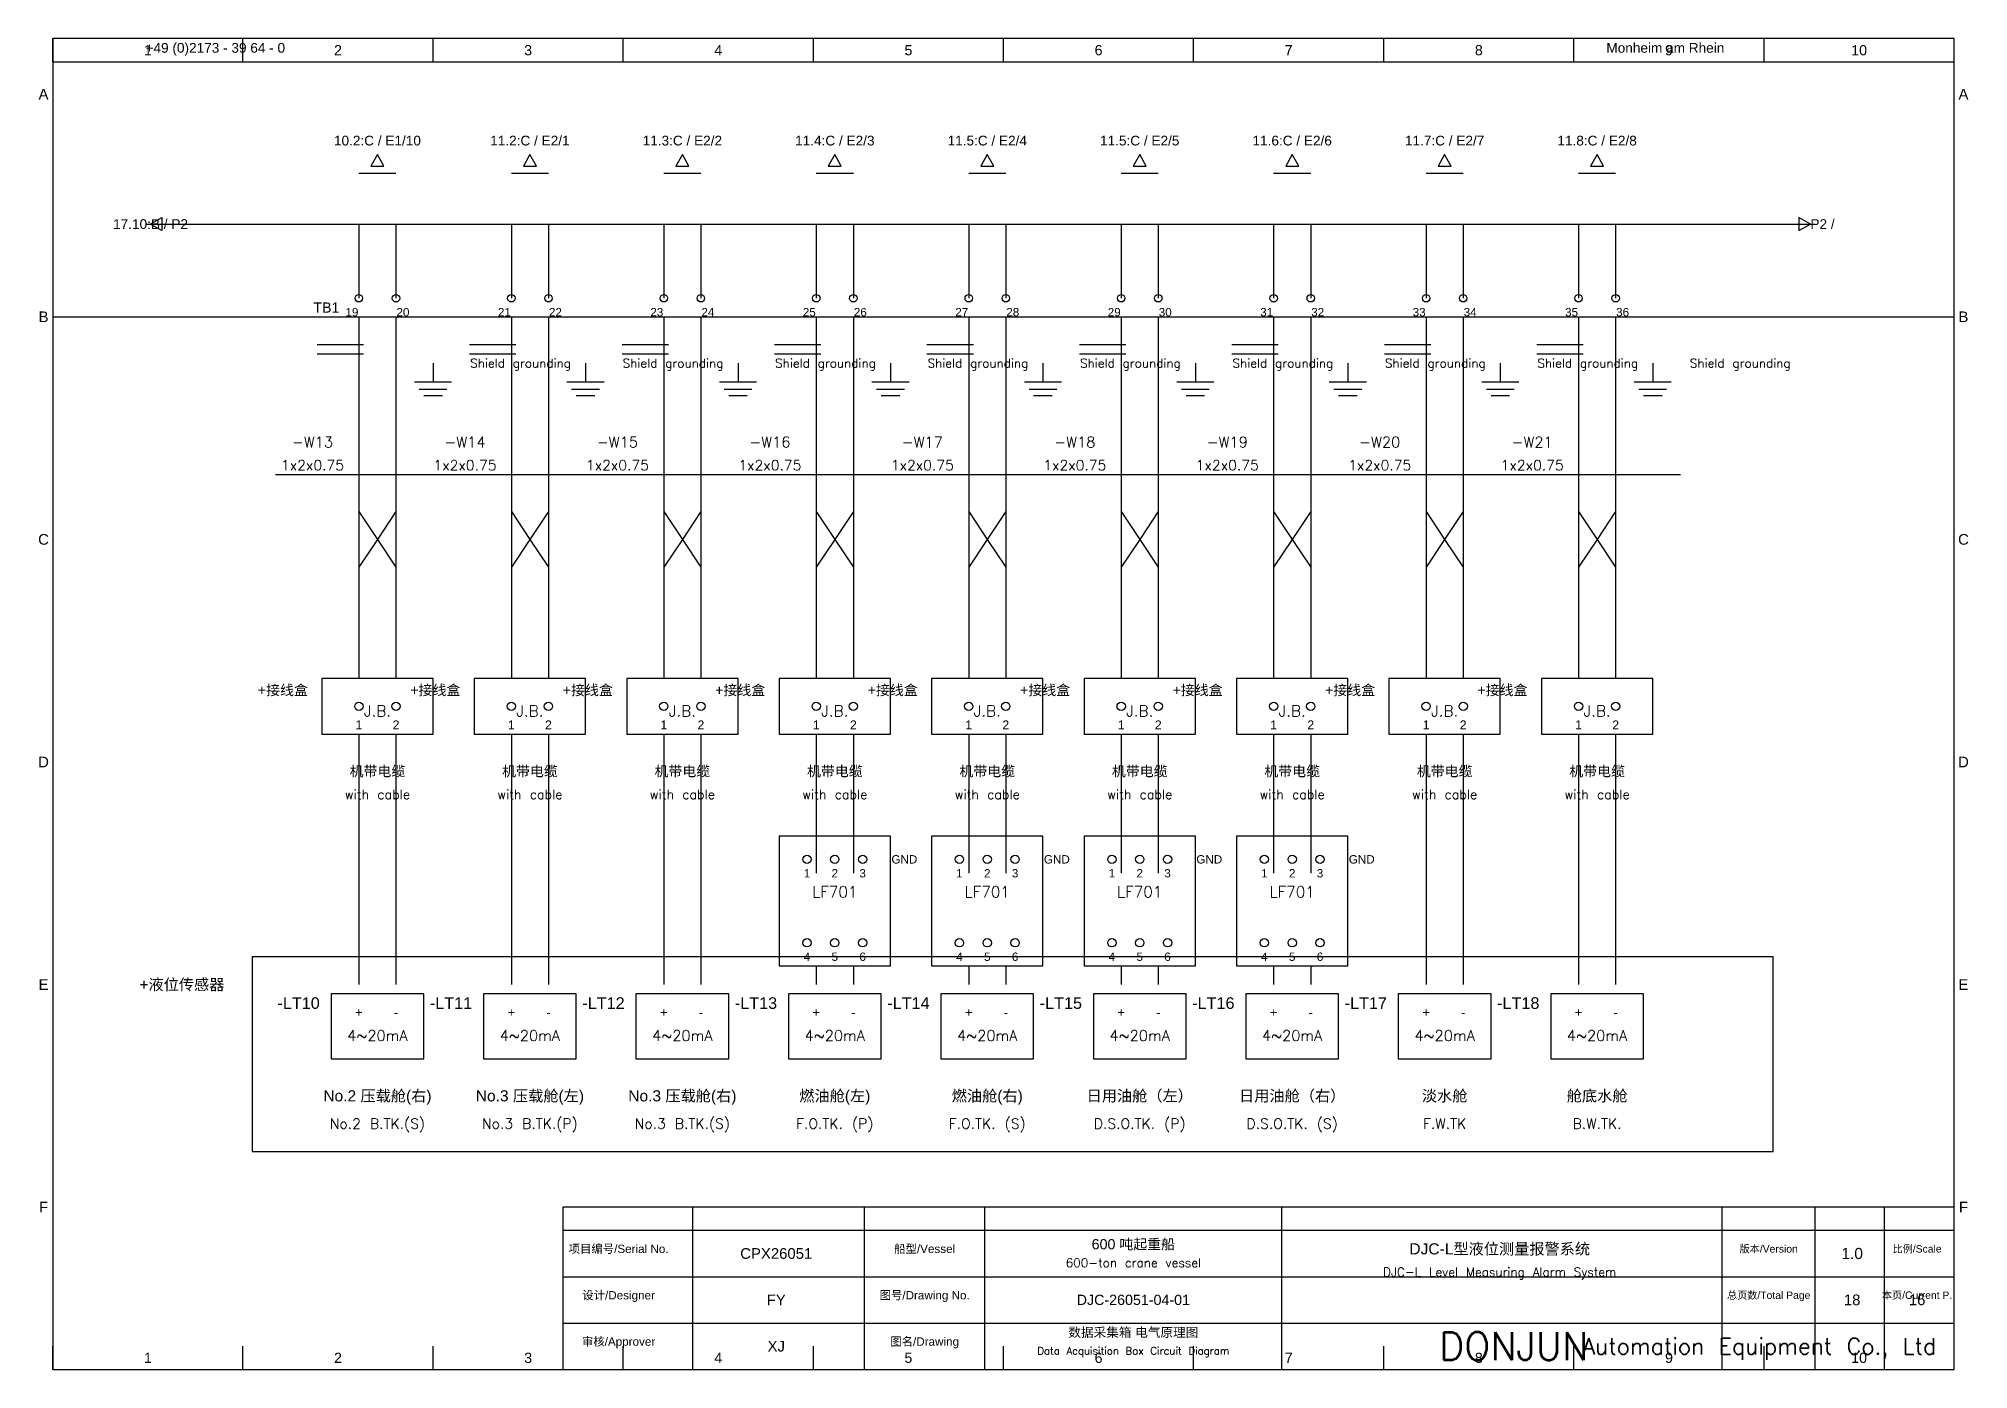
# Model space of a CAD drawing. Header units: millimetres. Extents: x 2 to 418, y 5 to 292.
import ezdxf
from ezdxf.enums import TextEntityAlignment as Align

# ---------------------------------------------------------------- set-up
doc = ezdxf.new("R2010")
doc.units = ezdxf.units.MM
for name, color, linetype in [('BORDER', 7, 'Continuous'), ('REFERENCE', 9, 'Continuous'), ('SYMBOL', 7, 'Continuous'), ('TERMINAL', 7, 'Continuous'), ('TEXT_CN', 7, 'Continuous'), ('TEXT_EN', 8, 'Continuous'), ('TITLE_BLOCK', 7, 'Continuous'), ('WIRE', 7, 'Continuous')]:
    doc.layers.add(name, color=color, linetype=linetype)
doc.styles.add('CN', font='Arial Unicode.ttf')
doc.styles.add('EN', font='txt.shx')

msp = doc.modelspace()

# ---------------------------------------------------------------- linework, layer by layer
at = {"layer": 'BORDER'}
for p, q in [((5, 287), (5, 292)), ((46, 287), (46, 292)), ((87, 287), (87, 292)), ((128, 287), (128, 292)), ((169, 287), (169, 292)), ((210, 287), (210, 292)), ((251, 287), (251, 292)), ((292, 287), (292, 292)), ((333, 287), (333, 292)), ((374, 287), (374, 292)), ((415, 287), (415, 292)), ((5, 287), (415, 287)), ((5, 5), (5, 10)), ((46, 5), (46, 10)), ((87, 5), (87, 10)), ((128, 5), (128, 10)), ((169, 5), (169, 10)), ((210, 5), (210, 10)), ((251, 5), (251, 10)), ((292, 5), (292, 10)), ((333, 5), (333, 10)), ((374, 5), (374, 10)), ((415, 5), (415, 10))]:
    msp.add_line(p, q, dxfattribs=at)
msp.add_lwpolyline([(5, 5), (415, 5), (415, 292), (5, 292), (5, 5)], dxfattribs=at)
at = {"layer": 'REFERENCE'}
msp.add_line((5, 232), (415, 232), dxfattribs=at)
msp.add_lwpolyline([(48, 52), (376, 52), (376, 94), (48, 94), (48, 52)], dxfattribs=at)
at = {"layer": 'SYMBOL'}
for p, q in [((62, 226), (72, 226)), ((94.875, 226), (104.875, 226)), ((127.75, 226), (137.75, 226)), ((160.625, 226), (170.625, 226)), ((193.5, 226), (203.5, 226)), ((226.375, 226), (236.375, 226)), ((259.25, 226), (269.25, 226)), ((292.125, 226), (302.125, 226)), ((325, 226), (335, 226)), ((62, 224), (72, 224)), ((87, 222), (87, 218)), ((94.875, 224), (104.875, 224)), ((119.875, 222), (119.875, 218)), ((127.75, 224), (137.75, 224)), ((152.75, 222), (152.75, 218)), ((160.625, 224), (170.625, 224)), ((185.625, 222), (185.625, 218)), ((193.5, 224), (203.5, 224)), ((218.5, 222), (218.5, 218)), ((226.375, 224), (236.375, 224)), ((251.375, 222), (251.375, 218)), ((259.25, 224), (269.25, 224)), ((284.25, 222), (284.25, 218)), ((292.125, 224), (302.125, 224)), ((317.125, 222), (317.125, 218)), ((325, 224), (335, 224)), ((350, 222), (350, 218)), ((83, 218), (91, 218)), ((84, 216.4), (90, 216.4)), ((115.875, 218), (123.875, 218)), ((116.875, 216.4), (122.875, 216.4)), ((148.75, 218), (156.75, 218)), ((149.75, 216.4), (155.75, 216.4)), ((181.625, 218), (189.625, 218)), ((182.625, 216.4), (188.625, 216.4)), ((214.5, 218), (222.5, 218)), ((215.5, 216.4), (221.5, 216.4)), ((247.375, 218), (255.375, 218)), ((248.375, 216.4), (254.375, 216.4)), ((280.25, 218), (288.25, 218)), ((281.25, 216.4), (287.25, 216.4)), ((313.125, 218), (321.125, 218)), ((314.125, 216.4), (320.125, 216.4)), ((346, 218), (354, 218)), ((347, 216.4), (353, 216.4)), ((85, 215), (89, 215)), ((117.875, 215), (121.875, 215)), ((150.75, 215), (154.75, 215)), ((183.625, 215), (187.625, 215)), ((216.5, 215), (220.5, 215)), ((249.375, 215), (253.375, 215)), ((282.25, 215), (286.25, 215)), ((315.125, 215), (319.125, 215)), ((348, 215), (352, 215)), ((71, 190), (75, 184)), ((79, 190), (75, 184)), ((103.875, 190), (107.875, 184)), ((111.875, 190), (107.875, 184)), ((136.75, 190), (140.75, 184)), ((144.75, 190), (140.75, 184)), ((169.625, 190), (173.625, 184)), ((177.625, 190), (173.625, 184)), ((202.5, 190), (206.5, 184)), ((210.5, 190), (206.5, 184)), ((235.375, 190), (239.375, 184)), ((243.375, 190), (239.375, 184)), ((268.25, 190), (272.25, 184)), ((276.25, 190), (272.25, 184)), ((301.125, 190), (305.125, 184)), ((309.125, 190), (305.125, 184)), ((334, 190), (338, 184)), ((342, 190), (338, 184)), ((75, 184), (71, 178)), ((75, 184), (79, 178)), ((107.875, 184), (103.875, 178)), ((107.875, 184), (111.875, 178)), ((140.75, 184), (136.75, 178)), ((140.75, 184), (144.75, 178)), ((173.625, 184), (169.625, 178)), ((173.625, 184), (177.625, 178)), ((206.5, 184), (202.5, 178)), ((206.5, 184), (210.5, 178)), ((239.375, 184), (235.375, 178)), ((239.375, 184), (243.375, 178)), ((272.25, 184), (268.25, 178)), ((272.25, 184), (276.25, 178)), ((305.125, 184), (301.125, 178)), ((305.125, 184), (309.125, 178)), ((338, 184), (334, 178)), ((338, 184), (342, 178))]:
    msp.add_line(p, q, dxfattribs=at)
for points in [[(63, 142), (87, 142), (87, 154), (63, 154), (63, 142)], [(95.875, 142), (119.875, 142), (119.875, 154), (95.875, 154), (95.875, 142)], [(128.75, 142), (152.75, 142), (152.75, 154), (128.75, 154), (128.75, 142)], [(161.625, 142), (185.625, 142), (185.625, 154), (161.625, 154), (161.625, 142)], [(194.5, 142), (218.5, 142), (218.5, 154), (194.5, 154), (194.5, 142)], [(227.375, 142), (251.375, 142), (251.375, 154), (227.375, 154), (227.375, 142)], [(260.25, 142), (284.25, 142), (284.25, 154), (260.25, 154), (260.25, 142)], [(293.125, 142), (317.125, 142), (317.125, 154), (293.125, 154), (293.125, 142)], [(326, 142), (350, 142), (350, 154), (326, 154), (326, 142)], [(161.625, 92), (185.625, 92), (185.625, 120), (161.625, 120), (161.625, 92)], [(194.5, 92), (218.5, 92), (218.5, 120), (194.5, 120), (194.5, 92)], [(227.375, 92), (251.375, 92), (251.375, 120), (227.375, 120), (227.375, 92)], [(260.25, 92), (284.25, 92), (284.25, 120), (260.25, 120), (260.25, 92)], [(65, 72), (85, 72), (85, 86), (65, 86), (65, 72)], [(97.875, 72), (117.875, 72), (117.875, 86), (97.875, 86), (97.875, 72)], [(130.75, 72), (150.75, 72), (150.75, 86), (130.75, 86), (130.75, 72)], [(163.625, 72), (183.625, 72), (183.625, 86), (163.625, 86), (163.625, 72)], [(196.5, 72), (216.5, 72), (216.5, 86), (196.5, 86), (196.5, 72)], [(229.375, 72), (249.375, 72), (249.375, 86), (229.375, 86), (229.375, 72)], [(262.25, 72), (282.25, 72), (282.25, 86), (262.25, 86), (262.25, 72)], [(295.125, 72), (315.125, 72), (315.125, 86), (295.125, 86), (295.125, 72)], [(328, 72), (348, 72), (348, 86), (328, 86), (328, 72)]]:
    msp.add_lwpolyline(points, dxfattribs=at)
at = {"layer": 'TERMINAL'}
for centre, radius in [((71, 236), 0.8), ((79, 236), 0.8), ((103.875, 236), 0.8), ((111.875, 236), 0.8), ((136.75, 236), 0.8), ((144.75, 236), 0.8), ((169.625, 236), 0.8), ((177.625, 236), 0.8), ((202.5, 236), 0.8), ((210.5, 236), 0.8), ((235.375, 236), 0.8), ((243.375, 236), 0.8), ((268.25, 236), 0.8), ((276.25, 236), 0.8), ((301.125, 236), 0.8), ((309.125, 236), 0.8), ((334, 236), 0.8), ((342, 236), 0.8), ((71, 148), 0.9), ((79, 148), 0.9), ((103.875, 148), 0.9), ((111.875, 148), 0.9), ((136.75, 148), 0.9), ((144.75, 148), 0.9), ((169.625, 148), 0.9), ((177.625, 148), 0.9), ((202.5, 148), 0.9), ((210.5, 148), 0.9), ((235.375, 148), 0.9), ((243.375, 148), 0.9), ((268.25, 148), 0.9), ((276.25, 148), 0.9), ((301.125, 148), 0.9), ((309.125, 148), 0.9), ((334, 148), 0.9), ((342, 148), 0.9), ((167.625, 115), 0.9), ((173.625, 115), 0.9), ((179.625, 115), 0.9), ((200.5, 115), 0.9), ((206.5, 115), 0.9), ((212.5, 115), 0.9), ((233.375, 115), 0.9), ((239.375, 115), 0.9), ((245.375, 115), 0.9), ((266.25, 115), 0.9), ((272.25, 115), 0.9), ((278.25, 115), 0.9), ((167.625, 97), 0.9), ((173.625, 97), 0.9), ((179.625, 97), 0.9), ((200.5, 97), 0.9), ((206.5, 97), 0.9), ((212.5, 97), 0.9), ((233.375, 97), 0.9), ((239.375, 97), 0.9), ((245.375, 97), 0.9), ((266.25, 97), 0.9), ((272.25, 97), 0.9), ((278.25, 97), 0.9)]:
    msp.add_circle(centre, radius, dxfattribs=at)
at = {"layer": 'TITLE_BLOCK'}
for p, q in [((143, 5), (143, 40)), ((180, 5), (180, 40)), ((206, 5), (206, 40)), ((270, 5), (270, 40)), ((365, 5), (365, 40)), ((385, 5), (385, 40)), ((400, 5), (400, 40)), ((115, 35), (415, 35)), ((115, 25), (415, 25)), ((115, 15), (415, 15))]:
    msp.add_line(p, q, dxfattribs=at)
msp.add_lwpolyline([(115, 5), (415, 5), (415, 40), (115, 40), (115, 5)], dxfattribs=at)
at = {"layer": 'WIRE'}
for p, q in [((71, 263), (79, 263)), ((103.875, 263), (111.875, 263)), ((136.75, 263), (144.75, 263)), ((169.625, 263), (177.625, 263)), ((202.5, 263), (210.5, 263)), ((235.375, 263), (243.375, 263)), ((268.25, 263), (276.25, 263)), ((301.125, 263), (309.125, 263)), ((334, 263), (342, 263)), ((25, 252), (385, 252)), ((26, 252), (34, 252)), ((71, 252), (71, 236)), ((79, 252), (79, 236)), ((103.875, 252), (103.875, 236)), ((111.875, 252), (111.875, 236)), ((136.75, 252), (136.75, 236)), ((144.75, 252), (144.75, 236)), ((169.625, 252), (169.625, 236)), ((177.625, 252), (177.625, 236)), ((202.5, 252), (202.5, 236)), ((210.5, 252), (210.5, 236)), ((235.375, 252), (235.375, 236)), ((243.375, 252), (243.375, 236)), ((268.25, 252), (268.25, 236)), ((276.25, 252), (276.25, 236)), ((301.125, 252), (301.125, 236)), ((309.125, 252), (309.125, 236)), ((334, 252), (334, 236)), ((342, 252), (342, 236)), ((376, 252), (384, 252)), ((71, 232), (71, 154)), ((79, 232), (79, 154)), ((103.875, 232), (103.875, 154)), ((111.875, 232), (111.875, 154)), ((136.75, 232), (136.75, 154)), ((144.75, 232), (144.75, 154)), ((169.625, 232), (169.625, 154)), ((177.625, 232), (177.625, 154)), ((202.5, 232), (202.5, 154)), ((210.5, 232), (210.5, 154)), ((235.375, 232), (235.375, 154)), ((243.375, 232), (243.375, 154)), ((268.25, 232), (268.25, 154)), ((276.25, 232), (276.25, 154)), ((301.125, 232), (301.125, 154)), ((309.125, 232), (309.125, 154)), ((334, 232), (334, 154)), ((342, 232), (342, 154)), ((53, 198), (93, 198)), ((85.875, 198), (125.875, 198)), ((118.75, 198), (158.75, 198)), ((151.625, 198), (191.625, 198)), ((184.5, 198), (224.5, 198)), ((217.375, 198), (257.375, 198)), ((250.25, 198), (290.25, 198)), ((283.125, 198), (323.125, 198)), ((316, 198), (356, 198)), ((71, 142), (71, 88)), ((79, 142), (79, 88)), ((103.875, 142), (103.875, 88)), ((111.875, 142), (111.875, 88)), ((136.75, 142), (136.75, 88)), ((144.75, 142), (144.75, 88)), ((169.625, 142), (169.625, 112)), ((177.625, 142), (177.625, 112)), ((202.5, 142), (202.5, 112)), ((210.5, 142), (210.5, 112)), ((235.375, 142), (235.375, 112)), ((243.375, 142), (243.375, 112)), ((268.25, 142), (268.25, 112)), ((276.25, 142), (276.25, 112)), ((301.125, 142), (301.125, 88)), ((309.125, 142), (309.125, 88)), ((334, 142), (334, 88)), ((342, 142), (342, 88)), ((169.625, 92), (169.625, 88)), ((177.625, 92), (177.625, 88)), ((202.5, 92), (202.5, 88)), ((210.5, 92), (210.5, 88)), ((235.375, 92), (235.375, 88)), ((243.375, 92), (243.375, 88)), ((268.25, 92), (268.25, 88)), ((276.25, 92), (276.25, 88))]:
    msp.add_line(p, q, dxfattribs=at)
for points in [[(75, 267), (73.6, 264.5), (76.4, 264.5), (75, 267)], [(107.875, 267), (106.475, 264.5), (109.275, 264.5), (107.875, 267)], [(140.75, 267), (139.35, 264.5), (142.15, 264.5), (140.75, 267)], [(173.625, 267), (172.225, 264.5), (175.025, 264.5), (173.625, 267)], [(206.5, 267), (205.1, 264.5), (207.9, 264.5), (206.5, 267)], [(239.375, 267), (237.975, 264.5), (240.775, 264.5), (239.375, 267)], [(272.25, 267), (270.85, 264.5), (273.65, 264.5), (272.25, 267)], [(305.125, 267), (303.725, 264.5), (306.525, 264.5), (305.125, 267)], [(338, 267), (336.6, 264.5), (339.4, 264.5), (338, 267)], [(26, 252), (28.5, 253.4), (28.5, 250.6), (26, 252)], [(384, 252), (381.5, 253.4), (381.5, 250.6), (384, 252)]]:
    msp.add_lwpolyline(points, dxfattribs=at)

# ---------------------------------------------------------------- texts
at = {"layer": 'REFERENCE', "style": 'CN'}
for s, height, p in [('1', 2.2, (25.5, 289.5)), ('2', 2.2, (66.5, 289.5)), ('3', 2.2, (107.5, 289.5)), ('4', 2.2, (148.5, 289.5)), ('5', 2.2, (189.5, 289.5)), ('6', 2.2, (230.5, 289.5)), ('7', 2.2, (271.5, 289.5)), ('8', 2.2, (312.5, 289.5)), ('9', 2.2, (353.5, 289.5)), ('10', 2.2, (394.5, 289.5)), ('A', 2.3, (3, 280)), ('A', 2.3, (417, 280)), ('10.2:C / E1/10', 2.1, (75, 270)), ('11.2:C / E2/1', 2.1, (107.875, 270)), ('11.3:C / E2/2', 2.1, (140.75, 270)), ('11.4:C / E2/3', 2.1, (173.625, 270)), ('11.5:C / E2/4', 2.1, (206.5, 270)), ('11.5:C / E2/5', 2.1, (239.375, 270)), ('11.6:C / E2/6', 2.1, (272.25, 270)), ('11.7:C / E2/7', 2.1, (305.125, 270)), ('11.8:C / E2/8', 2.1, (338, 270)), ('B', 2.3, (3, 232)), ('TB1', 2.2, (64, 234)), ('B', 2.3, (417, 232)), ('C', 2.3, (3, 184)), ('C', 2.3, (417, 184)), ('D', 2.3, (3, 136)), ('D', 2.3, (417, 136)), ('E', 2.3, (3, 88)), ('E', 2.3, (417, 88)), ('F', 2.3, (3, 40)), ('F', 2.3, (417, 40)), ('1', 2.2, (25.5, 7.5)), ('2', 2.2, (66.5, 7.5)), ('3', 2.2, (107.5, 7.5)), ('4', 2.2, (148.5, 7.5)), ('5', 2.2, (189.5, 7.5)), ('6', 2.2, (230.5, 7.5)), ('7', 2.2, (271.5, 7.5)), ('8', 2.2, (312.5, 7.5)), ('9', 2.2, (353.5, 7.5)), ('10', 2.2, (394.5, 7.5))]:
    msp.add_text(s, height=height, dxfattribs=at).set_placement(p, align=Align.MIDDLE_CENTER)
for s, p in [('+49 (0)2173 - 39 64 - 0', (25, 290)), ('Monheim am Rhein', (340, 290)), ('17.10:B / P2', (18, 252)), ('P2 /', (384, 252))]:
    msp.add_text(s, height=2.1, dxfattribs=at).set_placement(p, align=Align.MIDDLE_LEFT)
at = {"layer": 'TERMINAL', "style": 'CN'}
for s, height, p in [('19', 1.8, (69.5, 233)), ('20', 1.8, (80.5, 233)), ('21', 1.8, (102.375, 233)), ('22', 1.8, (113.375, 233)), ('23', 1.8, (135.25, 233)), ('24', 1.8, (146.25, 233)), ('25', 1.8, (168.125, 233)), ('26', 1.8, (179.125, 233)), ('27', 1.8, (201, 233)), ('28', 1.8, (212, 233)), ('29', 1.8, (233.875, 233)), ('30', 1.8, (244.875, 233)), ('31', 1.8, (266.75, 233)), ('32', 1.8, (277.75, 233)), ('33', 1.8, (299.625, 233)), ('34', 1.8, (310.625, 233)), ('35', 1.8, (332.5, 233)), ('36', 1.8, (343.5, 233)), ('1', 1.9, (71, 144)), ('2', 1.9, (79, 144)), ('1', 1.9, (103.875, 144)), ('2', 1.9, (111.875, 144)), ('1', 1.9, (136.75, 144)), ('2', 1.9, (144.75, 144)), ('1', 1.9, (169.625, 144)), ('2', 1.9, (177.625, 144)), ('1', 1.9, (202.5, 144)), ('2', 1.9, (210.5, 144)), ('1', 1.9, (235.375, 144)), ('2', 1.9, (243.375, 144)), ('1', 1.9, (268.25, 144)), ('2', 1.9, (276.25, 144)), ('1', 1.9, (301.125, 144)), ('2', 1.9, (309.125, 144)), ('1', 1.9, (334, 144)), ('2', 1.9, (342, 144)), ('1', 1.8, (167.625, 112)), ('2', 1.8, (173.625, 112)), ('3', 1.8, (179.625, 112)), ('GND', 1.8, (188.625, 115)), ('1', 1.8, (200.5, 112)), ('2', 1.8, (206.5, 112)), ('3', 1.8, (212.5, 112)), ('GND', 1.8, (221.5, 115)), ('1', 1.8, (233.375, 112)), ('2', 1.8, (239.375, 112)), ('3', 1.8, (245.375, 112)), ('GND', 1.8, (254.375, 115)), ('1', 1.8, (266.25, 112)), ('2', 1.8, (272.25, 112)), ('3', 1.8, (278.25, 112)), ('GND', 1.8, (287.25, 115)), ('4', 1.8, (167.625, 94)), ('5', 1.8, (173.625, 94)), ('6', 1.8, (179.625, 94)), ('4', 1.8, (200.5, 94)), ('5', 1.8, (206.5, 94)), ('6', 1.8, (212.5, 94)), ('4', 1.8, (233.375, 94)), ('5', 1.8, (239.375, 94)), ('6', 1.8, (245.375, 94)), ('4', 1.8, (266.25, 94)), ('5', 1.8, (272.25, 94)), ('6', 1.8, (278.25, 94))]:
    msp.add_text(s, height=height, dxfattribs=at).set_placement(p, align=Align.MIDDLE_CENTER)
at = {"layer": 'TEXT_CN', "style": 'CN'}
for s, height, p in [('+接线盒', 2.2, (60, 151.5)), ('+接线盒', 2.2, (92.875, 151.5)), ('+接线盒', 2.2, (125.75, 151.5)), ('+接线盒', 2.2, (158.625, 151.5)), ('+接线盒', 2.2, (191.5, 151.5)), ('+接线盒', 2.2, (224.375, 151.5)), ('+接线盒', 2.2, (257.25, 151.5)), ('+接线盒', 2.2, (290.125, 151.5)), ('+接线盒', 2.2, (323, 151.5)), ('+液位传感器', 2.4, (42, 88))]:
    msp.add_text(s, height=height, dxfattribs=at).set_placement(p, align=Align.MIDDLE_RIGHT)
for s, height, p in [('机带电缆', 2.2, (75, 134)), ('机带电缆', 2.2, (107.875, 134)), ('机带电缆', 2.2, (140.75, 134)), ('机带电缆', 2.2, (173.625, 134)), ('机带电缆', 2.2, (206.5, 134)), ('机带电缆', 2.2, (239.375, 134)), ('机带电缆', 2.2, (272.25, 134)), ('机带电缆', 2.2, (305.125, 134)), ('机带电缆', 2.2, (338, 134)), ('-LT10', 2.5, (58, 84)), ('-LT11', 2.5, (90.875, 84)), ('-LT12', 2.5, (123.75, 84)), ('-LT13', 2.5, (156.625, 84)), ('-LT14', 2.5, (189.5, 84)), ('-LT15', 2.5, (222.375, 84)), ('-LT16', 2.5, (255.25, 84)), ('-LT17', 2.5, (288.125, 84)), ('-LT18', 2.5, (321, 84)), ('+', 2, (71, 82)), ('-', 2, (79, 82)), ('+', 2, (103.875, 82)), ('-', 2, (111.875, 82)), ('+', 2, (136.75, 82)), ('-', 2, (144.75, 82)), ('+', 2, (169.625, 82)), ('-', 2, (177.625, 82)), ('+', 2, (202.5, 82)), ('-', 2, (210.5, 82)), ('+', 2, (235.375, 82)), ('-', 2, (243.375, 82)), ('+', 2, (268.25, 82)), ('-', 2, (276.25, 82)), ('+', 2, (301.125, 82)), ('-', 2, (309.125, 82)), ('+', 2, (334, 82)), ('-', 2, (342, 82)), ('No.2 压载舱(右)', 2.4, (75, 64)), ('No.3 压载舱(左)', 2.4, (107.875, 64)), ('No.3 压载舱(右)', 2.4, (140.75, 64)), ('燃油舱(左)', 2.4, (173.625, 64)), ('燃油舱(右)', 2.4, (206.5, 64)), ('日用油舱（左）', 2.4, (239.375, 64)), ('日用油舱（右）', 2.4, (272.25, 64)), ('淡水舱', 2.4, (305.125, 64)), ('舱底水舱', 2.4, (338, 64)), ('600 吨起重船', 2.2, (238, 32)), ('项目编号/Serial No.', 1.8, (127, 31)), ('CPX26051', 2.3, (161, 30)), ('船型/Vessel', 1.8, (193, 31)), ('DJC-L型液位测量报警系统', 2.4, (317, 31)), ('版本/Version', 1.6, (375, 31)), ('1.0', 2.4, (393, 30)), ('比例/Scale', 1.6, (407, 31)), ('设计/Designer', 1.8, (127, 21)), ('FY', 2.3, (161, 20)), ('图号/Drawing No.', 1.8, (193, 21)), ('DJC-26051-04-01', 2.2, (238, 20)), ('总页数/Total Page', 1.6, (375, 21)), ('18', 2.3, (393, 20)), ('本页/Current P.', 1.6, (407, 21)), ('16', 2.3, (407, 20)), ('数据采集箱 电气原理图', 2, (238, 13)), ('审核/Approver', 1.8, (127, 11)), ('XJ', 2.3, (161, 10)), ('图名/Drawing', 1.8, (193, 11))]:
    msp.add_text(s, height=height, dxfattribs=at).set_placement(p, align=Align.MIDDLE_CENTER)
at = {"layer": 'TEXT_EN', "style": 'EN'}
for p in [(95, 222), (127.875, 222), (160.75, 222), (193.625, 222), (226.5, 222), (259.375, 222), (292.25, 222), (325.125, 222), (358, 222)]:
    msp.add_text('Shield grounding', height=1.9, dxfattribs=at).set_placement(p, align=Align.MIDDLE_LEFT)
for s, height, p in [('-W13', 2.3, (61, 205)), ('-W14', 2.3, (93.875, 205)), ('-W15', 2.3, (126.75, 205)), ('-W16', 2.3, (159.625, 205)), ('-W17', 2.3, (192.5, 205)), ('-W18', 2.3, (225.375, 205)), ('-W19', 2.3, (258.25, 205)), ('-W20', 2.3, (291.125, 205)), ('-W21', 2.3, (324, 205)), ('1x2x0.75', 2.2, (61, 200)), ('1x2x0.75', 2.2, (93.875, 200)), ('1x2x0.75', 2.2, (126.75, 200)), ('1x2x0.75', 2.2, (159.625, 200)), ('1x2x0.75', 2.2, (192.5, 200)), ('1x2x0.75', 2.2, (225.375, 200)), ('1x2x0.75', 2.2, (258.25, 200)), ('1x2x0.75', 2.2, (291.125, 200)), ('1x2x0.75', 2.2, (324, 200)), ('J.B.', 2.4, (75, 147)), ('J.B.', 2.4, (107.875, 147)), ('J.B.', 2.4, (140.75, 147)), ('J.B.', 2.4, (173.625, 147)), ('J.B.', 2.4, (206.5, 147)), ('J.B.', 2.4, (239.375, 147)), ('J.B.', 2.4, (272.25, 147)), ('J.B.', 2.4, (305.125, 147)), ('J.B.', 2.4, (338, 147)), ('with cable', 2, (75, 129)), ('with cable', 2, (107.875, 129)), ('with cable', 2, (140.75, 129)), ('with cable', 2, (173.625, 129)), ('with cable', 2, (206.5, 129)), ('with cable', 2, (239.375, 129)), ('with cable', 2, (272.25, 129)), ('with cable', 2, (305.125, 129)), ('with cable', 2, (338, 129)), ('LF701', 2.4, (173.625, 108)), ('LF701', 2.4, (206.5, 108)), ('LF701', 2.4, (239.375, 108)), ('LF701', 2.4, (272.25, 108)), ('4~20mA', 2.3, (75, 77)), ('4~20mA', 2.3, (107.875, 77)), ('4~20mA', 2.3, (140.75, 77)), ('4~20mA', 2.3, (173.625, 77)), ('4~20mA', 2.3, (206.5, 77)), ('4~20mA', 2.3, (239.375, 77)), ('4~20mA', 2.3, (272.25, 77)), ('4~20mA', 2.3, (305.125, 77)), ('4~20mA', 2.3, (338, 77)), ('No.2 B.TK.(S)', 2.2, (75, 58)), ('No.3 B.TK.(P)', 2.2, (107.875, 58)), ('No.3 B.TK.(S)', 2.2, (140.75, 58)), ('F.O.TK. (P)', 2.2, (173.625, 58)), ('F.O.TK. (S)', 2.2, (206.5, 58)), ('D.S.O.TK. (P)', 2.2, (239.375, 58)), ('D.S.O.TK. (S)', 2.2, (272.25, 58)), ('F.W.TK', 2.2, (305.125, 58)), ('B.W.TK.', 2.2, (338, 58)), ('600-ton crane vessel', 1.9, (238, 28)), ('DJC-L Level Measuring Alarm System', 1.9, (317, 26)), ('Data Acquisition Box Circuit Diagram', 1.6, (238, 9))]:
    msp.add_text(s, height=height, dxfattribs=at).set_placement(p, align=Align.MIDDLE_CENTER)
at = {"layer": 'TITLE_BLOCK', "style": 'EN'}
for s, height, p in [('DONJUN', 6, (320, 10)), ('Automation Equipment Co., Ltd', 3.5, (373, 10))]:
    msp.add_text(s, height=height, dxfattribs=at).set_placement(p, align=Align.MIDDLE_CENTER)

doc.saveas('drawing.dxf')
